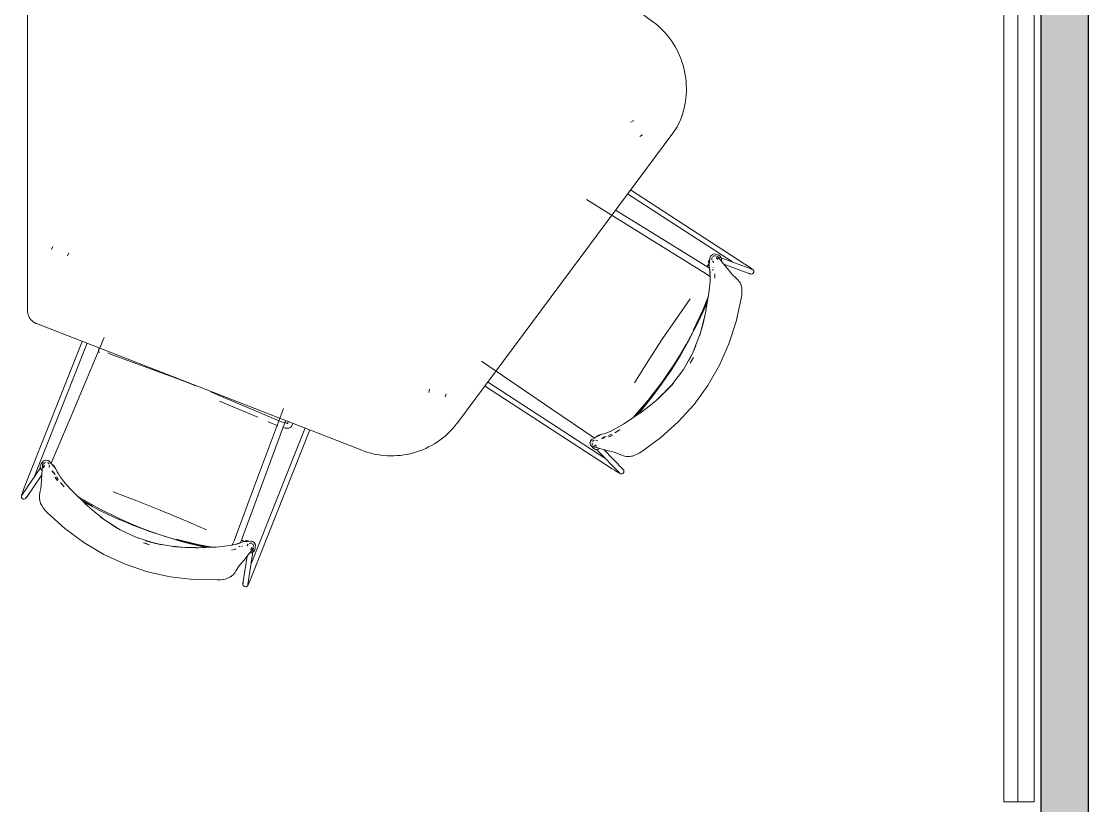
# Model space of a CAD drawing. Header units: millimetres. Extents: x 155927 to 326028, y -36033 to 97293.
# Drawn here: x 162575 to 164853, y 10150 to 11824 of the extents above; entities that cross this region are included whole.
import ezdxf

# ---------------------------------------------------------------- set-up
doc = ezdxf.new("R2010")
doc.units = ezdxf.units.MM
doc.header["$MEASUREMENT"] = 0
for name, color, linetype, lineweight in [('A-WALL-PATT', 7, 'CONTINUOUS', 9), ('G-IMPT', 8, 'CONTINUOUS', 9), ('I-FURN', 8, 'CONTINUOUS', 9), ('I-WALL', 7, 'CONTINUOUS', 9)]:
    doc.layers.add(name, color=color, linetype=linetype, lineweight=lineweight)

msp = doc.modelspace()

# ---------------------------------------------------------------- hatches: boundary and pattern name
at = {"layer": 'A-WALL-PATT'}
msp.add_hatch(color=256, dxfattribs=at).paths.add_polyline_path([(164759.1, 9850.1), (164852.8, 9850.1), (164852.8, 13505.6), (164750.8, 13505.6), (164750.8, 9850.1)], flags=0)

# ---------------------------------------------------------------- linework, layer by layer
at = {"layer": 'G-IMPT'}
for p, q in [((163875.2, 11464.7), (164119.4, 11306)), ((163780.9, 11443.8), (163935.6, 11347.7)), ((163868.7, 11456), (164092.5, 11310.5)), ((163842.9, 11421.3), (163896.6, 11388)), ((164043.7, 11296.9), (163896.6, 11388)), ((164036.7, 11285.2), (163935.6, 11347.7)), ((164044.3, 11319), (164045.8, 11322.8)), ((164049, 11325.7), (164045.8, 11322.8)), ((164050.2, 11326.6), (164049, 11325.7)), ((164054.5, 11327.6), (164050.2, 11326.6)), ((164052.8, 11322.8), (164051, 11322.1)), ((164051, 11322.1), (164052.2, 11322.6)), ((164051.4, 11322.5), (164054.7, 11323.5)), ((164052.8, 11322.8), (164052.2, 11322.6)), ((164054.5, 11327.6), (164058.9, 11326.4)), ((164057.7, 11322.9), (164055.4, 11323.4)), ((164057.2, 11323.2), (164055.4, 11323.4)), ((164062.1, 11325.5), (164058.9, 11326.4)), ((164065.2, 11317.1), (164059.9, 11322.6)), ((164059.9, 11322.6), (164065.6, 11316.5)), ((164060.9, 11322.2), (164062.7, 11321.5)), ((164063.2, 11319.4), (164061.4, 11322.4)), ((164062.4, 11320.1), (164061.4, 11322.4)), ((164063.2, 11319.4), (164061.7, 11321.2)), ((164061.7, 11321.2), (164065.6, 11316.5)), ((164062.1, 11325.5), (164065.6, 11323.5)), ((164064.1, 11321), (164134.3, 11295)), ((164066.9, 11322.3), (164065.6, 11323.5)), ((164066.9, 11322.3), (164067.1, 11322.1)), ((164067.1, 11322.1), (164068.7, 11319.3)), ((164038.8, 11301.1), (164042.9, 11306.9)), ((164042.8, 11306), (164038.8, 11300.4)), ((164042.8, 11306), (164038.8, 11300.4)), ((164042.8, 11306.5), (164043.6, 11311.7)), ((164042.8, 11306.5), (164042.8, 11302.8)), ((164042.8, 11302.8), (164043.4, 11295.9)), ((164044.3, 11319), (164043.3, 11309.5)), ((164043.6, 11311.7), (164043.3, 11309.5)), ((164048.5, 11318.3), (164049.2, 11320.2)), ((164048.5, 11317.7), (164048.5, 11318.3)), ((164048.5, 11317.7), (164048.8, 11315.2)), ((164049.5, 11320.7), (164049.2, 11320.2)), ((164049.7, 11313), (164053, 11309.3)), ((164051.2, 11298.5), (164051.5, 11299.7)), ((164058.2, 11319.9), (164059.4, 11318)), ((164058.2, 11319.9), (164062, 11315.6)), ((164059.5, 11317.6), (164059.2, 11319)), ((164059.2, 11319), (164059.4, 11318)), ((164059.5, 11317.6), (164059.4, 11318.5)), ((164062.4, 11320.1), (164062.7, 11318.1)), ((164065.2, 11317.1), (164073, 11307.4)), ((164068.8, 11319.1), (164068.7, 11319.3)), ((164068.8, 11319.1), (164069.4, 11316.5)), ((164069, 11313.8), (164069.4, 11316.5)), ((164069, 11313.7), (164069.4, 11316.5)), ((164069.4, 11316.2), (164069, 11313.7)), ((164069, 11313.8), (164069, 11313.7)), ((164069.4, 11316.2), (164069.4, 11316.5)), ((164073, 11307.4), (164081.3, 11297.4)), ((164129.7, 11285.1), (164074.4, 11305.7)), ((164124.6, 11302.5), (164119.4, 11306)), ((164124.6, 11302.5), (164130.6, 11298.4)), ((164130.6, 11298.4), (164134.8, 11295.4)), ((164043.5, 11280.2), (164036.7, 11285.2)), ((164044.1, 11291.6), (164043.4, 11295.9)), ((164045.5, 11278.1), (164043.5, 11280.2)), ((164044.1, 11291.6), (164044.8, 11286.2)), ((164044.6, 11296.1), (164044.6, 11286.8)), ((164044.6, 11296.1), (164044.8, 11286.2)), ((164044.6, 11286.8), (164045.2, 11277.7)), ((164044.8, 11268.2), (164045.2, 11278.6)), ((164045.2, 11277.7), (164045.2, 11278.6)), ((164050.9, 11294.8), (164050.9, 11292.9)), ((164050.9, 11292.2), (164050.9, 11292.9)), ((164054.7, 11285.2), (164054.7, 11284.5)), ((164054.7, 11284.5), (164055.1, 11275.6)), ((164081.3, 11297.4), (164089.2, 11287.6)), ((164093, 11283.2), (164089.2, 11287.6)), ((164099.9, 11276.8), (164093, 11283.2)), ((164099.9, 11276.8), (164104.3, 11272.5)), ((164128.1, 11286.9), (164130, 11285.2)), ((164128.2, 11286.7), (164130, 11285.2)), ((164129.7, 11285.1), (164132.2, 11284.4)), ((164132.2, 11295.4), (164131.9, 11295.3)), ((164134.3, 11295), (164131.9, 11295.3)), ((164134.7, 11284.9), (164132.2, 11284.4)), ((164132.2, 11284.4), (164132.6, 11284.5)), ((164134.7, 11284.9), (164135.1, 11285)), ((164134.8, 11295.4), (164136.7, 11293.8)), ((164136.9, 11286.4), (164135.1, 11285)), ((164136.7, 11293.8), (164138, 11291.5)), ((164136.9, 11286.4), (164138.1, 11288.9)), ((164138, 11291.5), (164138.1, 11288.9)), ((164043.7, 11256.5), (164042.3, 11244.7)), ((164043.7, 11256.5), (164044.8, 11268.2)), ((164107.5, 11268.3), (164104.3, 11272.5)), ((164107.5, 11268.3), (164108.8, 11266.1)), ((164110.1, 11263.4), (164108.8, 11266.1)), ((164110.3, 11263), (164110.1, 11263.4)), ((164110.3, 11263), (164111.1, 11260.6)), ((164111.1, 11260.6), (164112, 11257.5)), ((164112, 11257.5), (164112.5, 11254.9)), ((164112.8, 11252.2), (164112.5, 11254.9)), ((164002.3, 11231.5), (163971.6, 11188)), ((164029.3, 11207.5), (164040.9, 11236)), ((164040.9, 11236), (164029.3, 11207.6)), ((164035, 11201.8), (164042.4, 11244.7)), ((164040.7, 11234.6), (164042.4, 11244.7)), ((164040.7, 11234.6), (164042.3, 11244.7)), ((164100.7, 11183.7), (164111.5, 11232.6)), ((164111.5, 11232.6), (164112.6, 11239.5)), ((164112.6, 11239.5), (164113, 11245.9)), ((164113, 11246.3), (164112.8, 11252.2)), ((164113, 11246.3), (164113, 11245.9)), ((164009, 11164.4), (164029.3, 11207.6)), ((164029.3, 11207.5), (164009, 11164.4)), ((164016.9, 11176.4), (164037.4, 11219.5)), ((164033.9, 11214.3), (164017.4, 11178.2)), ((164033.9, 11214.3), (164039.6, 11228.5)), ((164036.3, 11207.8), (164035, 11201.8)), ((164036.3, 11207.8), (164035, 11201.8)), ((164037.4, 11219.5), (164038.6, 11222.5)), ((163941.4, 11143.3), (163971.6, 11188)), ((164035, 11201.8), (164024.4, 11159.5)), ((164035, 11201.8), (164030, 11179.4)), ((164035, 11201.8), (164030, 11179.4)), ((163994.1, 11134.2), (164016.9, 11176.4)), ((164017.4, 11178.2), (163999.2, 11142.7)), ((164030, 11179.4), (164024.3, 11159.6)), ((164024.4, 11159.5), (164030, 11179.4)), ((164085.2, 11136), (164100.7, 11183.7)), ((162705.1, 11141), (162582, 10830.6)), ((162681.4, 10981.5), (162751.8, 11149.1)), ((163941.4, 11143.3), (163911.9, 11098)), ((163999.2, 11142.7), (163980.8, 11110.4)), ((164009, 11118.9), (164024.4, 11159.5)), ((164022.8, 11154.4), (164024.3, 11159.6)), ((164024.4, 11159.5), (164022.8, 11154.4)), ((162601.4, 10849.9), (162715.2, 11137)), ((162740.8, 11127.1), (162739.7, 11121.4)), ((162740.3, 11118.9), (162739.7, 11121.4)), ((162741.3, 11116.3), (162740.3, 11118.9)), ((162765.6, 11114), (162759.7, 11116.5)), ((163994.1, 11134.2), (163981.8, 11113.5)), ((164009, 11118.9), (163999.2, 11099.4)), ((164009, 11118.9), (164003.9, 11108.7)), ((164008.5, 11118.8), (164003.9, 11108.7)), ((164014.5, 11131.8), (164008.5, 11118.8)), ((164014.5, 11131.8), (164011.6, 11125.1)), ((164085.2, 11136), (164065.1, 11090.2)), ((162765.6, 11114), (162900.9, 11063.9)), ((163707.3, 10996.4), (163556.9, 11098.6)), ((163883.4, 11052.3), (163911.9, 11098)), ((163968.9, 11093.2), (163955.5, 11073.2)), ((163972.2, 11096.6), (163962.3, 11080.6)), ((163981.8, 11113.5), (163968.9, 11093.2)), ((163980.8, 11110.4), (163972.2, 11096.6)), ((163987.9, 11080.8), (164006.1, 11113.1)), ((163999.2, 11099.4), (164003.9, 11108.7)), ((164009.5, 11106.3), (164002.7, 11094.5)), ((164006.1, 11113.1), (164003.9, 11108.7)), ((164004.4, 11097.5), (164009.5, 11106.3)), ((163941.7, 11053.5), (163955.5, 11073.2)), ((163951.7, 11065), (163962.3, 11080.6)), ((163965.7, 11051.2), (163987.9, 11080.9)), ((163987.9, 11080.8), (163991.9, 11087.2)), ((163987.9, 11080.9), (163991.9, 11087.2)), ((164040.1, 11047), (164065.1, 11090.2)), ((162900.9, 11063.9), (162924.2, 11055)), ((162924.2, 11055), (162947.6, 11046)), ((163820.5, 10892), (163570.1, 11054.8)), ((163912.4, 11015.5), (163941.7, 11053.5)), ((163920.5, 11021.6), (163942.5, 11051.5)), ((163951.7, 11065), (163942.5, 11051.5)), ((163965.8, 11051.1), (163961.4, 11046.4)), ((163965.7, 11051.2), (163963, 11047.7)), ((163965.8, 11051.1), (163963, 11047.6)), ((162993.8, 11027), (162979.2, 11033.1)), ((163126.7, 10970.8), (162993.9, 11026.9)), ((163126.5, 10970.8), (162993.9, 11026.9)), ((163563.7, 11046), (163835.6, 10869.3)), ((163930.8, 11015.5), (163961.7, 11046.1)), ((163961.4, 11046.4), (163936.2, 11020.4)), ((163936.2, 11020.4), (163961.7, 11046.1)), ((164040.1, 11047), (164010.7, 11006.5)), ((163079.6, 10978.9), (162997.7, 11013.6)), ((163912.4, 11015.5), (163881.3, 10979.3)), ((163885, 10981.2), (163904.6, 11003.8)), ((163885, 10981.2), (163904.6, 11003.8)), ((163920.5, 11021.6), (163895.4, 10990.5)), ((163917.4, 11005), (163896.6, 10988.7)), ((163917.4, 11005), (163930.6, 11015.8)), ((163936.2, 11020.4), (163930.6, 11015.8)), ((163930.8, 11015.5), (163936.2, 11020.4)), ((163977, 10969.5), (164010.7, 11006.5)), ((162638.7, 10880.7), (162681.4, 10981.5)), ((163134.5, 10997.6), (163070.8, 10827)), ((163797.7, 10934.8), (163707.3, 10996.4)), ((163860.3, 10964.6), (163902.2, 10992.7)), ((163881.3, 10979.3), (163879.4, 10977.4)), ((163890.3, 10984.7), (163895.4, 10990.5)), ((163896.6, 10988.7), (163902.2, 10992.7)), ((163122.4, 10960.8), (163102, 10969.4)), ((163126.7, 10970.8), (163132.7, 10968.6)), ((163139.4, 10972.2), (163132.7, 10954.3)), ((163132.7, 10968.6), (163139.5, 10966.9)), ((163133.7, 10957.1), (163137.8, 10956)), ((163139.5, 10966.9), (163144.3, 10966.6)), ((163143.7, 10966.7), (163142, 10965.9)), ((163144.3, 10966.6), (163142, 10965.9)), ((163142.1, 10965.2), (163145, 10970)), ((163142.1, 10965.2), (163143.7, 10966.7)), ((163148.5, 10957), (163145.9, 10955.8)), ((163150.6, 10958.4), (163148.5, 10957)), ((163150.6, 10958.4), (163154.6, 10964.9)), ((163850.1, 10958.6), (163839.8, 10952.8)), ((163860.3, 10964.6), (163850.1, 10958.6)), ((163939.7, 10936), (163977, 10969.5)), ((163180.4, 10956.2), (163065.3, 10665.9)), ((163190.4, 10952), (163066.2, 10638.6)), ((163132.7, 10954.3), (163102.5, 10873.2)), ((163137.8, 10956), (163143.6, 10955.7)), ((163143.6, 10955.7), (163145.9, 10955.8)), ((163792.8, 10931.9), (163798.6, 10935.3)), ((163804.1, 10939), (163798.6, 10935.3)), ((163810.4, 10941.4), (163801.9, 10937.1)), ((163806.5, 10939.6), (163801.9, 10937.1)), ((163804.1, 10939), (163807.4, 10940.6)), ((163806.5, 10939.6), (163810.4, 10941.4)), ((163807.4, 10940.6), (163813.9, 10942.8)), ((163813.9, 10942.8), (163818.1, 10943.9)), ((163814.3, 10934.3), (163818, 10936.4)), ((163817.4, 10936), (163814.3, 10934.3)), ((163816.2, 10934), (163819.3, 10934.9)), ((163817.4, 10936), (163820.3, 10937.4)), ((163817.4, 10936), (163819.7, 10937.1)), ((163817.4, 10936), (163818, 10936.4)), ((163822.7, 10945.4), (163818.1, 10943.9)), ((163819.7, 10936.7), (163823.1, 10938.2)), ((163822.5, 10937.9), (163819.7, 10936.7)), ((163819.7, 10937.1), (163820.3, 10937.4)), ((163822.5, 10937.9), (163823.1, 10938.2)), ((163822.7, 10945.4), (163831.3, 10948.6)), ((163828.2, 10939.9), (163834.7, 10942.8)), ((163828.2, 10939.9), (163832.6, 10941.8)), ((163828.3, 10936.9), (163828.9, 10937.1)), ((163837.3, 10940.3), (163828.9, 10937.1)), ((163830.4, 10948.2), (163839.8, 10952.8)), ((163830.4, 10948.2), (163831.3, 10948.6)), ((163834.7, 10942.8), (163832.6, 10941.8)), ((163841.8, 10946.3), (163852.1, 10952)), ((163841.8, 10946.3), (163842.8, 10946.8)), ((163852.1, 10952), (163842.8, 10946.8)), ((163939.7, 10936), (163899.5, 10906.3)), ((163788.9, 10925.5), (163788.6, 10924.2)), ((163788.6, 10924.2), (163789.5, 10919.8)), ((163790.3, 10929.7), (163788.9, 10925.5)), ((163792.3, 10916.3), (163789.5, 10919.8)), ((163789.9, 10928.3), (163793.3, 10932.1)), ((163789.9, 10928.3), (163792.8, 10931.9)), ((163790.3, 10929.7), (163793.3, 10932.1)), ((163792.3, 10916.3), (163794.5, 10913.7)), ((163792.7, 10917.5), (163798.2, 10915.8)), ((163792.7, 10917.5), (163800.5, 10915.2)), ((163792.9, 10924.2), (163793.3, 10921.2)), ((163794.8, 10919.1), (163793.7, 10920.7)), ((163793.7, 10920.7), (163794.6, 10919.1)), ((163794.2, 10927.6), (163795.2, 10928.8)), ((163794.5, 10913.7), (163796.7, 10912.1)), ((163796.1, 10929.3), (163795.2, 10928.8)), ((163796.1, 10929.3), (163798.2, 10929.9)), ((163796.2, 10916.9), (163804.2, 10914.2)), ((163796.2, 10916.9), (163802.9, 10914.6)), ((163796.7, 10912.1), (163797.7, 10911.3)), ((163798.4, 10914.8), (163797, 10916.1)), ((163797, 10915.6), (163799.5, 10915.6)), ((163797, 10915.6), (163800.5, 10915.2)), ((163799.3, 10910.6), (163797.7, 10911.3)), ((163798, 10919.5), (163800.7, 10919.2)), ((163798, 10919.5), (163803.5, 10917.8)), ((163798.2, 10915.8), (163806.5, 10913.4)), ((163799.2, 10919), (163801.2, 10919.4)), ((163799.2, 10919), (163800.7, 10919.2)), ((163799.5, 10915.6), (163801.9, 10916.2)), ((163801.2, 10919.4), (163799.9, 10919)), ((163800.8, 10930.1), (163805.6, 10928.6)), ((163804.2, 10914.2), (163802.9, 10914.6)), ((163805.9, 10910.8), (163805.7, 10910.7)), ((163808, 10912.1), (163805.9, 10910.8)), ((163828, 10907.6), (163806.5, 10913.4)), ((163808, 10912.1), (163808.1, 10912.2)), ((163814.8, 10933.5), (163813.5, 10932.9)), ((163799.3, 10910.6), (163803.1, 10910.2)), ((163799.3, 10910.6), (163799.6, 10910.5)), ((163799.3, 10910.6), (163802.8, 10910.1)), ((163803.1, 10910.2), (163799.6, 10910.5)), ((163805.3, 10910.7), (163802.8, 10910.1)), ((163802.8, 10910.1), (163805.7, 10910.7)), ((163803.1, 10910.2), (163802.8, 10910.1)), ((163805.3, 10910.7), (163803.1, 10910.2)), ((163851.6, 10860.2), (163803.8, 10909.1)), ((163817.8, 10910.4), (163858.9, 10868.4)), ((163840.1, 10904.3), (163828, 10907.6)), ((163845.7, 10902.6), (163840.1, 10904.3)), ((163845.7, 10902.6), (163854.3, 10899)), ((163854.3, 10899), (163860, 10896.6)), ((163860, 10896.6), (163865.2, 10895.4)), ((163866.3, 10895.3), (163865.2, 10895.4)), ((163871.2, 10895), (163865.2, 10895.4)), ((163867.7, 10895.2), (163865.2, 10895.4)), ((163866.3, 10895.3), (163871.2, 10895)), ((163870.7, 10895.1), (163867.7, 10895.2)), ((163871.2, 10895), (163870.7, 10895.1)), ((163871.2, 10895), (163873.6, 10895.2)), ((163873.6, 10895.2), (163876.2, 10895.7)), ((163876.9, 10895.8), (163876.2, 10895.7)), ((163876.9, 10895.8), (163879.4, 10896.3)), ((163882, 10897.1), (163879.4, 10896.3)), ((163882, 10897.1), (163887.5, 10899.4)), ((163887.8, 10899.5), (163887.5, 10899.4)), ((163887.8, 10899.5), (163893.5, 10902.5)), ((163899.5, 10906.3), (163893.5, 10902.5)), ((162576.3, 10813.1), (162615.7, 10870.8)), ((162615.4, 10874.3), (162615.3, 10874)), ((162615.7, 10870.5), (162615.3, 10874)), ((162615.4, 10874.3), (162615.7, 10876)), ((162615.4, 10874.3), (162615.7, 10870.5)), ((162615.4, 10874.3), (162615.6, 10870.8)), ((162616.6, 10868.5), (162615.6, 10870.8)), ((162615.7, 10870.5), (162615.6, 10870.8)), ((162615.6, 10870.8), (162616.8, 10868.1)), ((162616.3, 10877.2), (162615.7, 10876)), ((162616.6, 10868.5), (162615.7, 10870.5)), ((162617.5, 10879.7), (162616.3, 10877.2)), ((162616.9, 10867.9), (162616.8, 10868.1)), ((162618.6, 10866.1), (162616.9, 10867.9)), ((162619.6, 10882.3), (162617.5, 10879.7)), ((162618.1, 10845.6), (162619.6, 10867.8)), ((162618.6, 10866.1), (162618.7, 10866.1)), ((162619.3, 10876.1), (162620.4, 10877.7)), ((162619.6, 10882.3), (162622.4, 10885.8)), ((162620.2, 10876.4), (162619.6, 10867.8)), ((162620.9, 10878.6), (162619.9, 10870.3)), ((162619.9, 10877.5), (162620.3, 10875.1)), ((162619.9, 10877.5), (162620.1, 10874)), ((162619.9, 10870.3), (162620, 10871.6)), ((162620.9, 10878.6), (162620, 10871.6)), ((162620.8, 10882.2), (162620.1, 10874)), ((162620.8, 10882.2), (162620.2, 10876.4)), ((162620.3, 10875.1), (162621.4, 10872.9)), ((162623, 10871), (162621.4, 10872.9)), ((162626.6, 10887.5), (162622.4, 10885.8)), ((162624.1, 10881.9), (162622.8, 10880.6)), ((162623.9, 10877.3), (162623.3, 10871.7)), ((162623.5, 10881.2), (162624.1, 10881.9)), ((162623.6, 10881.2), (162624.1, 10881.9)), ((162623.6, 10876.1), (162624.1, 10874.7)), ((162623.6, 10876.1), (162624.4, 10874.2)), ((162624.4, 10874.2), (162623.8, 10875.5)), ((162623.9, 10877.3), (162624.1, 10874.7)), ((162627.4, 10883.3), (162624.6, 10882.3)), ((162628, 10887.4), (162626.6, 10887.5)), ((162632.3, 10886.9), (162628, 10887.4)), ((162630.9, 10887), (162635.3, 10884.4)), ((162630.9, 10887), (162635, 10884.9)), ((162631, 10882.7), (162632.4, 10882)), ((162632.3, 10886.9), (162635.3, 10884.4)), ((162633.1, 10881.2), (162632.4, 10882)), ((162633.1, 10881.2), (162634.1, 10879.2)), ((162634.8, 10876.7), (162634.3, 10871.7)), ((162635, 10884.9), (162639.5, 10879.9)), ((162644.2, 10875.3), (162639.5, 10879.9)), ((162645.3, 10873), (162641.8, 10877)), ((162643.7, 10874.7), (162641.8, 10877)), ((162644.2, 10875.3), (162646.3, 10872.3)), ((162647.8, 10869.5), (162644.3, 10873.9)), ((162645.3, 10873), (162647.8, 10869.5)), ((162646.3, 10872.3), (162649.8, 10866.3)), ((162649.8, 10866.3), (162651.7, 10862.5)), ((163042.4, 10711), (163102.5, 10873.2)), ((163835.6, 10869.3), (163840.9, 10865.9)), ((163847, 10862.1), (163840.9, 10865.9)), ((163856.5, 10869.1), (163858.9, 10868)), ((163856.8, 10869), (163858.9, 10868)), ((163858.9, 10868.4), (163860.5, 10866.3)), ((163860.5, 10866.3), (163860.6, 10865.9)), ((163861.1, 10863.4), (163860.6, 10865.9)), ((162618.9, 10856.2), (162585.7, 10807.6)), ((162617.2, 10833.1), (162618.1, 10845.6)), ((162640.9, 10863.7), (162640, 10864.8)), ((162643.9, 10861.6), (162641.5, 10864.3)), ((162641.5, 10864.3), (162644.3, 10861.1)), ((162641.7, 10862.4), (162643.1, 10859.5)), ((162643.9, 10861.6), (162644.3, 10861.1)), ((162643.9, 10861.6), (162645.4, 10859.6)), ((162643.9, 10861.6), (162645.8, 10859)), ((162646.7, 10857), (162645, 10859.5)), ((162645, 10859.5), (162647.1, 10856.4)), ((162645.4, 10859.6), (162645.8, 10859)), ((162646.7, 10857), (162647.1, 10856.4)), ((162646.8, 10851.1), (162647.2, 10850.5)), ((162652, 10843), (162647.2, 10850.5)), ((162649.8, 10851.8), (162653.9, 10846)), ((162649.8, 10851.8), (162652.6, 10847.9)), ((162654.1, 10858.2), (162651.7, 10862.5)), ((162653.9, 10846), (162652.6, 10847.9)), ((162654.1, 10858.2), (162658.9, 10850.5)), ((162658.4, 10851.2), (162658.9, 10850.5)), ((162658.4, 10851.2), (162664.7, 10842.9)), ((162672.4, 10834), (162664.7, 10842.9)), ((163851.5, 10859.5), (163847, 10862.1)), ((163851.6, 10860.2), (163850.4, 10862.2)), ((163850.4, 10862.2), (163850.5, 10861.9)), ((163853.7, 10858.5), (163851.5, 10859.5)), ((163853.7, 10858.5), (163856.4, 10858.2)), ((163856.4, 10858.2), (163858.8, 10859.2)), ((163858.8, 10859.2), (163860.5, 10861.2)), ((163861.1, 10863.4), (163860.5, 10861.2)), ((162577.2, 10818), (162579.7, 10824.8)), ((162582, 10830.6), (162579.7, 10824.8)), ((162616.7, 10827.2), (162614.8, 10818.1)), ((162616.7, 10827.2), (162617.2, 10833.1)), ((162658.8, 10839.7), (162666.4, 10830.8)), ((162658.8, 10839.7), (162659.5, 10838.9)), ((162666.4, 10830.8), (162659.5, 10838.9)), ((162680.3, 10825.2), (162672.4, 10834)), ((162680.3, 10825.2), (162716.2, 10789.7)), ((162770.8, 10819.9), (162821.3, 10801)), ((163029.5, 10715.6), (163070.8, 10827)), ((162575, 10810.7), (162575.6, 10813)), ((162575, 10810.7), (162575.3, 10808)), ((162575.3, 10808), (162576.7, 10805.8)), ((162575.6, 10813), (162577.2, 10818)), ((162576.3, 10813.1), (162578, 10814.7)), ((162576.7, 10805.8), (162579, 10804.5)), ((162578, 10814.7), (162577.7, 10814.6)), ((162581.3, 10804.4), (162579, 10804.5)), ((162581.3, 10804.4), (162583.7, 10805.4)), ((162584.1, 10805.6), (162583.7, 10805.4)), ((162585.7, 10807.6), (162584.1, 10805.6)), ((162585.9, 10810), (162585.4, 10807.5)), ((162586, 10809.8), (162585.4, 10807.5)), ((162613.6, 10812), (162613.5, 10806.8)), ((162613.6, 10805.7), (162613.5, 10806.8)), ((162614.3, 10800.8), (162613.5, 10806.8)), ((162613.8, 10804.2), (162613.5, 10806.8)), ((162614.8, 10818.1), (162613.6, 10812)), ((162613.6, 10805.7), (162614.3, 10800.8)), ((162614.2, 10801.3), (162613.8, 10804.2)), ((162614.3, 10800.8), (162614.2, 10801.3)), ((162614.3, 10800.8), (162615, 10798.4)), ((162615, 10798.4), (162615.9, 10796)), ((162698.9, 10807.6), (162696.7, 10809)), ((162740.5, 10784.2), (162698.9, 10807.6)), ((162701.5, 10804.2), (162727.5, 10789.5)), ((162701.5, 10804.2), (162727.5, 10789.5)), ((162706, 10799.8), (162712.7, 10795.9)), ((162871.6, 10781), (162821.3, 10801)), ((162616.2, 10795.3), (162615.9, 10796)), ((162616.2, 10795.3), (162617.2, 10793)), ((162618.5, 10790.6), (162617.2, 10793)), ((162618.5, 10790.6), (162621.8, 10785.7)), ((162622, 10785.3), (162621.8, 10785.7)), ((162622, 10785.3), (162626, 10780.3)), ((162631, 10775.2), (162626, 10780.3)), ((162668, 10741.7), (162631, 10775.2)), ((162731.3, 10777.2), (162711.1, 10794.4)), ((162711.1, 10794.4), (162716.2, 10789.7)), ((162748.1, 10777.4), (162712.7, 10795.9)), ((162731.3, 10777.2), (162744.4, 10766.4)), ((162740.5, 10784.2), (162783.6, 10763)), ((162748.1, 10777.4), (162781.8, 10761.8)), ((162871.6, 10781), (162921.3, 10760.2)), ((162744.2, 10766.1), (162750.1, 10761.8)), ((162744.2, 10766.1), (162780.3, 10741.8)), ((162750.1, 10761.8), (162744.4, 10766.4)), ((162780.5, 10742.2), (162750.1, 10761.8)), ((162750.1, 10761.8), (162780.3, 10741.8)), ((162796.8, 10755.5), (162781.8, 10761.8)), ((162783.6, 10763), (162805.6, 10753.3)), ((162796.8, 10755.5), (162814.2, 10748.1)), ((162827.9, 10744.1), (162805.6, 10753.3)), ((162970, 10738.7), (162921.3, 10760.2)), ((162668, 10741.7), (162708.2, 10711.7)), ((162786, 10738.8), (162780.5, 10742.2)), ((162786.1, 10738.9), (162782.3, 10740.8)), ((162786, 10738.8), (162782.9, 10740.5)), ((162786.1, 10738.9), (162819.5, 10723.1)), ((162831.8, 10741.6), (162814.2, 10748.1)), ((162850.4, 10735.5), (162827.9, 10744.1)), ((162847.1, 10735.9), (162831.8, 10741.6)), ((162882.3, 10724.2), (162847.1, 10735.9)), ((162873.1, 10727.5), (162850.4, 10735.5)), ((162708.2, 10711.7), (162751.1, 10686)), ((162819.5, 10723.1), (162826.5, 10720.4)), ((162819.5, 10723), (162854.7, 10711.6)), ((162819.5, 10723), (162826.5, 10720.4)), ((162848.7, 10707), (162835.8, 10711.3)), ((162839.1, 10710.2), (162848.7, 10707)), ((162861, 10709.9), (162840, 10715.6)), ((162840, 10715.6), (162849.9, 10712.9)), ((162854.7, 10711.6), (162849.9, 10712.9)), ((162861, 10709.9), (162849.9, 10712.9)), ((162860.8, 10710.3), (162849.9, 10712.9)), ((162874.7, 10707.1), (162860.8, 10710.3)), ((162861, 10709.9), (162903.9, 10702.8)), ((162874.7, 10707.1), (162867.6, 10708.5)), ((162873.1, 10727.5), (162918.9, 10713.5)), ((162920.8, 10713.3), (162882.3, 10724.2)), ((162951.8, 10707.5), (162905.6, 10718.9)), ((162905.6, 10718.9), (162951.9, 10707.5)), ((162918.9, 10713.5), (162965.2, 10702)), ((162959.4, 10704.4), (162920.8, 10713.3)), ((162951.8, 10707.5), (162982.1, 10701.8)), ((162982.1, 10701.8), (162951.9, 10707.5)), ((163014.4, 10704.3), (163024.7, 10706)), ((163032.6, 10708.1), (163023.8, 10705.8)), ((163023.8, 10705.8), (163024.7, 10706)), ((163024.3, 10705.5), (163025.9, 10708)), ((163025.9, 10708), (163029.5, 10715.6)), ((163041.7, 10710), (163032, 10707.8)), ((163037.2, 10709.6), (163032, 10707.8)), ((163041.7, 10710), (163032.6, 10708.1)), ((163037.2, 10709.6), (163041.3, 10711.1)), ((163047.9, 10713.1), (163041.3, 10711.1)), ((163050.7, 10713.9), (163044.4, 10716.7)), ((163050.7, 10713.9), (163044.4, 10716.7)), ((163044.6, 10717.1), (163051.8, 10713.9)), ((163051.5, 10713.8), (163047.9, 10713.1)), ((163051.5, 10713.8), (163056.8, 10714.1)), ((163064.1, 10714.8), (163054.6, 10713.9)), ((163056.8, 10714.1), (163054.6, 10713.9)), ((163059.3, 10708.3), (163056.3, 10704.4)), ((163063.6, 10710.5), (163061.3, 10709.6)), ((163063.6, 10710.5), (163064.3, 10710.5)), ((163064.1, 10714.8), (163068.2, 10714.1)), ((163064.3, 10710.5), (163066.2, 10710.2)), ((163066.8, 10710.1), (163066.2, 10710.2)), ((163071.7, 10711.5), (163068.2, 10714.1)), ((163069.5, 10707.2), (163068.4, 10708.9)), ((163068.4, 10708.9), (163069.2, 10707.8)), ((163068.9, 10708.5), (163070.6, 10705.5)), ((163069.5, 10707.2), (163069.2, 10707.8)), ((163072.7, 10710.6), (163071.7, 10711.5)), ((163074.6, 10706.5), (163072.7, 10710.6)), ((163074.6, 10706.5), (163074.3, 10702)), ((162796.6, 10665.2), (162751.1, 10686)), ((162903.9, 10702.8), (162898.5, 10703.4)), ((162898.5, 10703.4), (162903.9, 10703)), ((162924.4, 10701.3), (162903.9, 10703)), ((162947.3, 10700.7), (162903.9, 10702.8)), ((162903.9, 10702.8), (162924.4, 10701.3)), ((162947.3, 10700.7), (162924.4, 10701.3)), ((162947.4, 10700.8), (162924.4, 10701.3)), ((162947.3, 10700.7), (162990.9, 10702)), ((162953.5, 10700.7), (162947.3, 10700.7)), ((162953.5, 10700.7), (162947.4, 10700.8)), ((162959.4, 10704.4), (162974.5, 10701.5)), ((162965.2, 10702), (162968.4, 10701.4)), ((162980.7, 10701.7), (162990.9, 10702.1)), ((162980.7, 10701.7), (162990.9, 10702)), ((163002.7, 10703.1), (162990.9, 10702.1)), ((163002.7, 10703.1), (163014.4, 10704.3)), ((163032.4, 10697.8), (163023.7, 10695.6)), ((163033, 10698), (163032.4, 10697.8)), ((163039.2, 10703), (163039.9, 10703.2)), ((163041.7, 10703.5), (163039.9, 10703.2)), ((163045.3, 10704), (163046.8, 10704)), ((163058.4, 10684.4), (163050.2, 10674.3)), ((163070, 10695.8), (163058.4, 10621.9)), ((163066.3, 10694), (163058.4, 10684.4)), ((163066.3, 10689.7), (163063.8, 10689.6)), ((163063.8, 10689.6), (163066.6, 10689.7)), ((163063.9, 10689.5), (163063.8, 10689.6)), ((163063.9, 10689.5), (163066.6, 10689.7)), ((163067.8, 10701.4), (163064.3, 10696.8)), ((163065.7, 10699.6), (163067.1, 10700.3)), ((163065.7, 10699.6), (163066.6, 10699.9)), ((163070.7, 10700.3), (163065.9, 10693.4)), ((163069.7, 10698.2), (163065.9, 10693.4)), ((163067.8, 10701.4), (163066.1, 10699.8)), ((163067.1, 10700.3), (163066.1, 10699.8)), ((163066.3, 10694), (163070.7, 10700.3)), ((163066.3, 10689.7), (163066.6, 10689.7)), ((163069, 10690.8), (163066.6, 10689.7)), ((163068.8, 10697.3), (163066.9, 10696.6)), ((163068.2, 10696.3), (163070.8, 10698.7)), ((163068.2, 10696.3), (163069.7, 10698.2)), ((163068.8, 10697.3), (163070.8, 10698.7)), ((163069, 10690.8), (163069.3, 10690.9)), ((163071.7, 10693.1), (163069.3, 10690.9)), ((163070.5, 10699.2), (163070.2, 10697.3)), ((163070.6, 10703.5), (163070.6, 10704.8)), ((163070.7, 10703), (163070.6, 10704.8)), ((163071.8, 10693.3), (163071.7, 10693.1)), ((163071.8, 10693.3), (163072.7, 10694.8)), ((163074, 10698.7), (163072.7, 10694.8)), ((163074, 10698.7), (163074.3, 10702)), ((162796.6, 10665.2), (162843.9, 10649.2)), ((163038.6, 10659.9), (163042.2, 10664.6)), ((163050.2, 10674.3), (163042.2, 10664.6)), ((163047.7, 10624.4), (163057, 10682.7)), ((162892.8, 10638.5), (162843.9, 10649.2)), ((162892.8, 10638.5), (162942.6, 10632.8)), ((163020.1, 10637.8), (163017.1, 10636.3)), ((163022.2, 10639), (163020.1, 10637.8)), ((163022.2, 10639), (163022.6, 10639.3)), ((163022.6, 10639.3), (163025, 10641.2)), ((163026.9, 10642.8), (163025, 10641.2)), ((163026.9, 10642.8), (163030.4, 10646.8)), ((163033.7, 10652), (163030.4, 10646.8)), ((163033.7, 10652), (163038.6, 10659.9)), ((163063.8, 10632.8), (163066.2, 10638.6)), ((162942.6, 10632.8), (162992.7, 10631.9)), ((162992.7, 10631.9), (162999.7, 10632.2)), ((162999.7, 10632.2), (163006, 10633.1)), ((163006.4, 10633.1), (163006, 10633.1)), ((163006.4, 10633.1), (163012.2, 10634.5)), ((163012.2, 10634.5), (163014.7, 10635.3)), ((163017.1, 10636.3), (163014.7, 10635.3)), ((163047.7, 10624.4), (163047.5, 10621.8)), ((163048.6, 10619.5), (163047.5, 10621.8)), ((163047.5, 10621.8), (163047.7, 10621.4)), ((163049.2, 10626.3), (163047.9, 10624.1)), ((163049, 10626.1), (163047.9, 10624.1)), ((163048.6, 10619.5), (163048.8, 10619.1)), ((163050.5, 10617.6), (163048.8, 10619.1)), ((163050.5, 10617.6), (163053.1, 10616.9)), ((163055.6, 10617.5), (163053.1, 10616.9)), ((163057.6, 10619.3), (163055.6, 10617.5)), ((163058.8, 10621.4), (163057.6, 10619.3)), ((163058.4, 10621.9), (163058.2, 10624.3)), ((163058.3, 10624), (163058.2, 10624.3)), ((163061, 10626.2), (163058.8, 10621.4)), ((163063.8, 10632.8), (163061, 10626.2))]:
    msp.add_line(p, q, dxfattribs=at)
at = {"layer": 'I-FURN'}
for p, q in [((164671.5, 10158.6), (164671.5, 12558.6)), ((164701.5, 12558.6), (164701.5, 10158.6)), ((164701.5, 12558.6), (164701.5, 10158.6)), ((164736.5, 10158.6), (164736.5, 12558.6)), ((162588.1, 12160.4), (162588.1, 11206.9)), ((163923, 11823.3), (163481.3, 12156.1)), ((163928.4, 11819.1), (163923, 11823.3)), ((163933.8, 11814.4), (163928.4, 11819.1)), ((163939.1, 11809.6), (163933.8, 11814.4)), ((163944.2, 11804.5), (163939.1, 11809.6)), ((163949.1, 11799.2), (163944.2, 11804.5)), ((163953.7, 11793.8), (163949.1, 11799.2)), ((163958.2, 11788.1), (163953.7, 11793.8)), ((163962.4, 11782.3), (163958.2, 11788.1)), ((163966.4, 11776.4), (163962.4, 11782.3)), ((163970.1, 11770.2), (163966.4, 11776.4)), ((163973.6, 11764), (163970.1, 11770.2)), ((163976.8, 11757.6), (163973.6, 11764)), ((163979.8, 11751), (163976.8, 11757.6)), ((163982.5, 11744.4), (163979.8, 11751)), ((163984.9, 11737.6), (163982.5, 11744.4)), ((163987.1, 11730.8), (163984.9, 11737.6)), ((163989, 11723.9), (163987.1, 11730.8)), ((163990.6, 11716.9), (163989, 11723.9)), ((163991.9, 11709.8), (163990.6, 11716.9)), ((163993, 11702.7), (163991.9, 11709.8)), ((163993.8, 11695.6), (163993, 11702.7)), ((163994.2, 11688.4), (163993.8, 11695.6)), ((163994.4, 11681.3), (163994.2, 11688.4)), ((163993.3, 11659.8), (163994, 11666.9)), ((163994, 11666.9), (163994.3, 11674.1)), ((163994.3, 11674.1), (163994.4, 11681.3)), ((163989.6, 11638.6), (163991.1, 11645.6)), ((163991.1, 11645.6), (163992.3, 11652.7)), ((163992.3, 11652.7), (163993.3, 11659.8)), ((163981.6, 11613.7), (163983.6, 11618.8)), ((163983.6, 11618.8), (163985.4, 11623.9)), ((163985.4, 11623.9), (163985.7, 11624.8)), ((163985.7, 11624.8), (163987.8, 11631.6)), ((163987.8, 11631.6), (163989.6, 11638.6)), ((163882.2, 11612.7), (163876.1, 11609)), ((163968.5, 11589.7), (163971.5, 11594.3)), ((163971.5, 11594.3), (163974.3, 11599)), ((163974.3, 11599), (163976.9, 11603.8)), ((163976.9, 11603.8), (163979.4, 11608.7)), ((163979.4, 11608.7), (163981.6, 11613.7)), ((163505.7, 10967.4), (163965.3, 11585.2)), ((163901, 11581.6), (163894.9, 11577.9)), ((163965.3, 11585.2), (163968.5, 11589.7)), ((162639.7, 11337.1), (162642.3, 11343.7)), ((162673.4, 11323.5), (162676.1, 11330.2)), ((164042.8, 11313.8), (164041.7, 11310.6)), ((164041.9, 11311.7), (164041.7, 11310.6)), ((164041.8, 11309.4), (164041.7, 11310.6)), ((164042.8, 11313.8), (164041.8, 11309.4)), ((164042.2, 11308.2), (164041.8, 11309.4)), ((164042.8, 11313.8), (164041.9, 11311.7)), ((164042.2, 11312.8), (164041.9, 11311.7)), ((164042.8, 11313.8), (164042.2, 11312.8)), ((164042.2, 11308.2), (164042.8, 11313.8)), ((164042.2, 11308.2), (164043.7, 11311.8)), ((164042.2, 11308.2), (164043.4, 11310.5)), ((164042.2, 11308.2), (164043.3, 11309.9)), ((164042.2, 11308.2), (164043.3, 11309.5)), ((164044.1, 11314.8), (164042.8, 11313.8)), ((162588.1, 11206.9), (162588.1, 11205.7)), ((162588.1, 11205.7), (162588.2, 11204.5)), ((162588.2, 11204.5), (162588.3, 11203.3)), ((162588.3, 11203.3), (162588.5, 11202.1)), ((162588.5, 11202.1), (162588.7, 11200.9)), ((162588.7, 11200.9), (162589, 11199.8)), ((162589, 11199.8), (162589.3, 11198.6)), ((162589.3, 11198.6), (162589.6, 11197.5)), ((162589.6, 11197.5), (162590, 11196.3)), ((162590, 11196.3), (162590.5, 11195.2)), ((162590.5, 11195.2), (162591, 11194.1)), ((162591, 11194.1), (162591.5, 11193)), ((162591.5, 11193), (162592.1, 11192)), ((162592.1, 11192), (162592.7, 11191)), ((162592.7, 11191), (162593.4, 11190)), ((162593.4, 11190), (162594, 11189)), ((162594, 11189), (162594.8, 11188)), ((162594.8, 11188), (162595.6, 11187.1)), ((162595.6, 11187.1), (162596.4, 11186.2)), ((162596.4, 11186.2), (162597.2, 11185.4)), ((162597.2, 11185.4), (162598.1, 11184.6)), ((162598.1, 11184.6), (162599, 11183.8)), ((162599, 11183.8), (162599.9, 11183)), ((162599.9, 11183), (162600.9, 11182.3)), ((162600.9, 11182.3), (162601.9, 11181.7)), ((162601.9, 11181.7), (162602.9, 11181)), ((162602.9, 11181), (162604, 11180.4)), ((162604, 11180.4), (162605, 11179.9)), ((162605, 11179.9), (162606.1, 11179.4)), ((162606.1, 11179.4), (162607.2, 11178.9)), ((162607.2, 11178.9), (163301.5, 10908.6)), ((163444.6, 11031.9), (163446.4, 11038.8)), ((163481.6, 11029.3), (163479.7, 11022.4)), ((163494.3, 10953.5), (163498.9, 10958.8)), ((163498.9, 10958.8), (163503.3, 10964.2)), ((163503.3, 10964.2), (163505.7, 10967.4)), ((163468.2, 10930.2), (163473.8, 10934.4)), ((163473.8, 10934.4), (163479.2, 10938.9)), ((163479.2, 10938.9), (163484.4, 10943.6)), ((163484.4, 10943.6), (163489.4, 10948.4)), ((163489.4, 10948.4), (163494.3, 10953.5)), ((163431.5, 10909.8), (163438, 10912.6)), ((163438, 10912.6), (163444.3, 10915.6)), ((163444.3, 10915.6), (163450.5, 10918.9)), ((163450.5, 10918.9), (163456.5, 10922.4)), ((163456.5, 10922.4), (163462.4, 10926.2)), ((163462.4, 10926.2), (163468.2, 10930.2)), ((163301.5, 10908.6), (163308.1, 10906.2)), ((163308.1, 10906.2), (163314.7, 10904.1)), ((163314.7, 10904.1), (163321.5, 10902.2)), ((163321.5, 10902.2), (163328.3, 10900.6)), ((163328.3, 10900.6), (163335.2, 10899.3)), ((163335.2, 10899.3), (163342.1, 10898.2)), ((163342.1, 10898.2), (163349.1, 10897.4)), ((163349.1, 10897.4), (163356.1, 10896.9)), ((163356.1, 10896.9), (163363.1, 10896.7)), ((163363.1, 10896.7), (163370.1, 10896.8)), ((163370.1, 10896.8), (163377.1, 10897.1)), ((163377.1, 10897.1), (163384.1, 10897.7)), ((163384.1, 10897.7), (163391.1, 10898.6)), ((163391.1, 10898.6), (163398, 10899.8)), ((163398, 10899.8), (163404.8, 10901.3)), ((163404.8, 10901.3), (163411.6, 10903)), ((163411.6, 10903), (163418.3, 10905)), ((163418.3, 10905), (163425, 10907.2)), ((163425, 10907.2), (163431.5, 10909.8)), ((163053.1, 10714.8), (163052.6, 10713.9)), ((163053.1, 10714.8), (163054.2, 10715.3)), ((163053.1, 10714.8), (163058.7, 10715.3)), ((163053.1, 10714.8), (163053.6, 10713.9)), ((163053.1, 10714.8), (163054.3, 10713.9)), ((163053.1, 10714.8), (163056.9, 10714)), ((163053.1, 10714.8), (163055.6, 10714)), ((163053.1, 10714.8), (163055, 10714)), ((163053.1, 10714.8), (163054.6, 10713.9)), ((163054.2, 10715.3), (163055.3, 10715.7)), ((163058.7, 10715.3), (163054.2, 10715.3)), ((163056.5, 10715.8), (163055.3, 10715.7)), ((163058.7, 10715.3), (163055.3, 10715.7)), ((163057.6, 10715.6), (163056.5, 10715.8)), ((163058.7, 10715.3), (163056.5, 10715.8)), ((163058.7, 10715.3), (163057.6, 10715.6)), ((163060, 10714.2), (163058.7, 10715.3)), ((164701.5, 10158.6), (164671.5, 10158.6)), ((164701.5, 10158.6), (164736.5, 10158.6))]:
    msp.add_line(p, q, dxfattribs=at)
at = {"layer": 'I-WALL', "lineweight": 30}
for p, q in [((164750.8, 13505.6), (164750.8, 9850.1)), ((164852.8, 9850.1), (164852.8, 13505.6))]:
    msp.add_line(p, q, dxfattribs=at)

doc.saveas('drawing.dxf')
